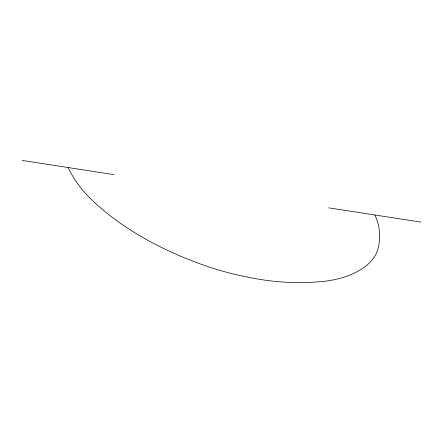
<?xml version="1.0" encoding="UTF-8"?>
<svg xmlns="http://www.w3.org/2000/svg" width="443" height="443" viewBox="0 0 443 443"><rect width="100%" height="100%" fill="white"/><g stroke="black" fill="none" stroke-linecap="round" stroke-linejoin="round"><path stroke-width="0.66" d="M22.15 160.421L114.156 174.653M328.844 207.867L420.85 222.098M68.156 167.537A222.187 128.276 0 0 0 93.429 201.454A335.661 193.796 0 0 0 203.835 265.202A222.187 128.276 0 0 0 262.588 279.793A141.865 81.905 0 0 0 322.338 281.499A67.275 38.84 0 0 0 377.796 249.475A141.865 81.905 0 0 0 374.844 214.982"/></g></svg>
